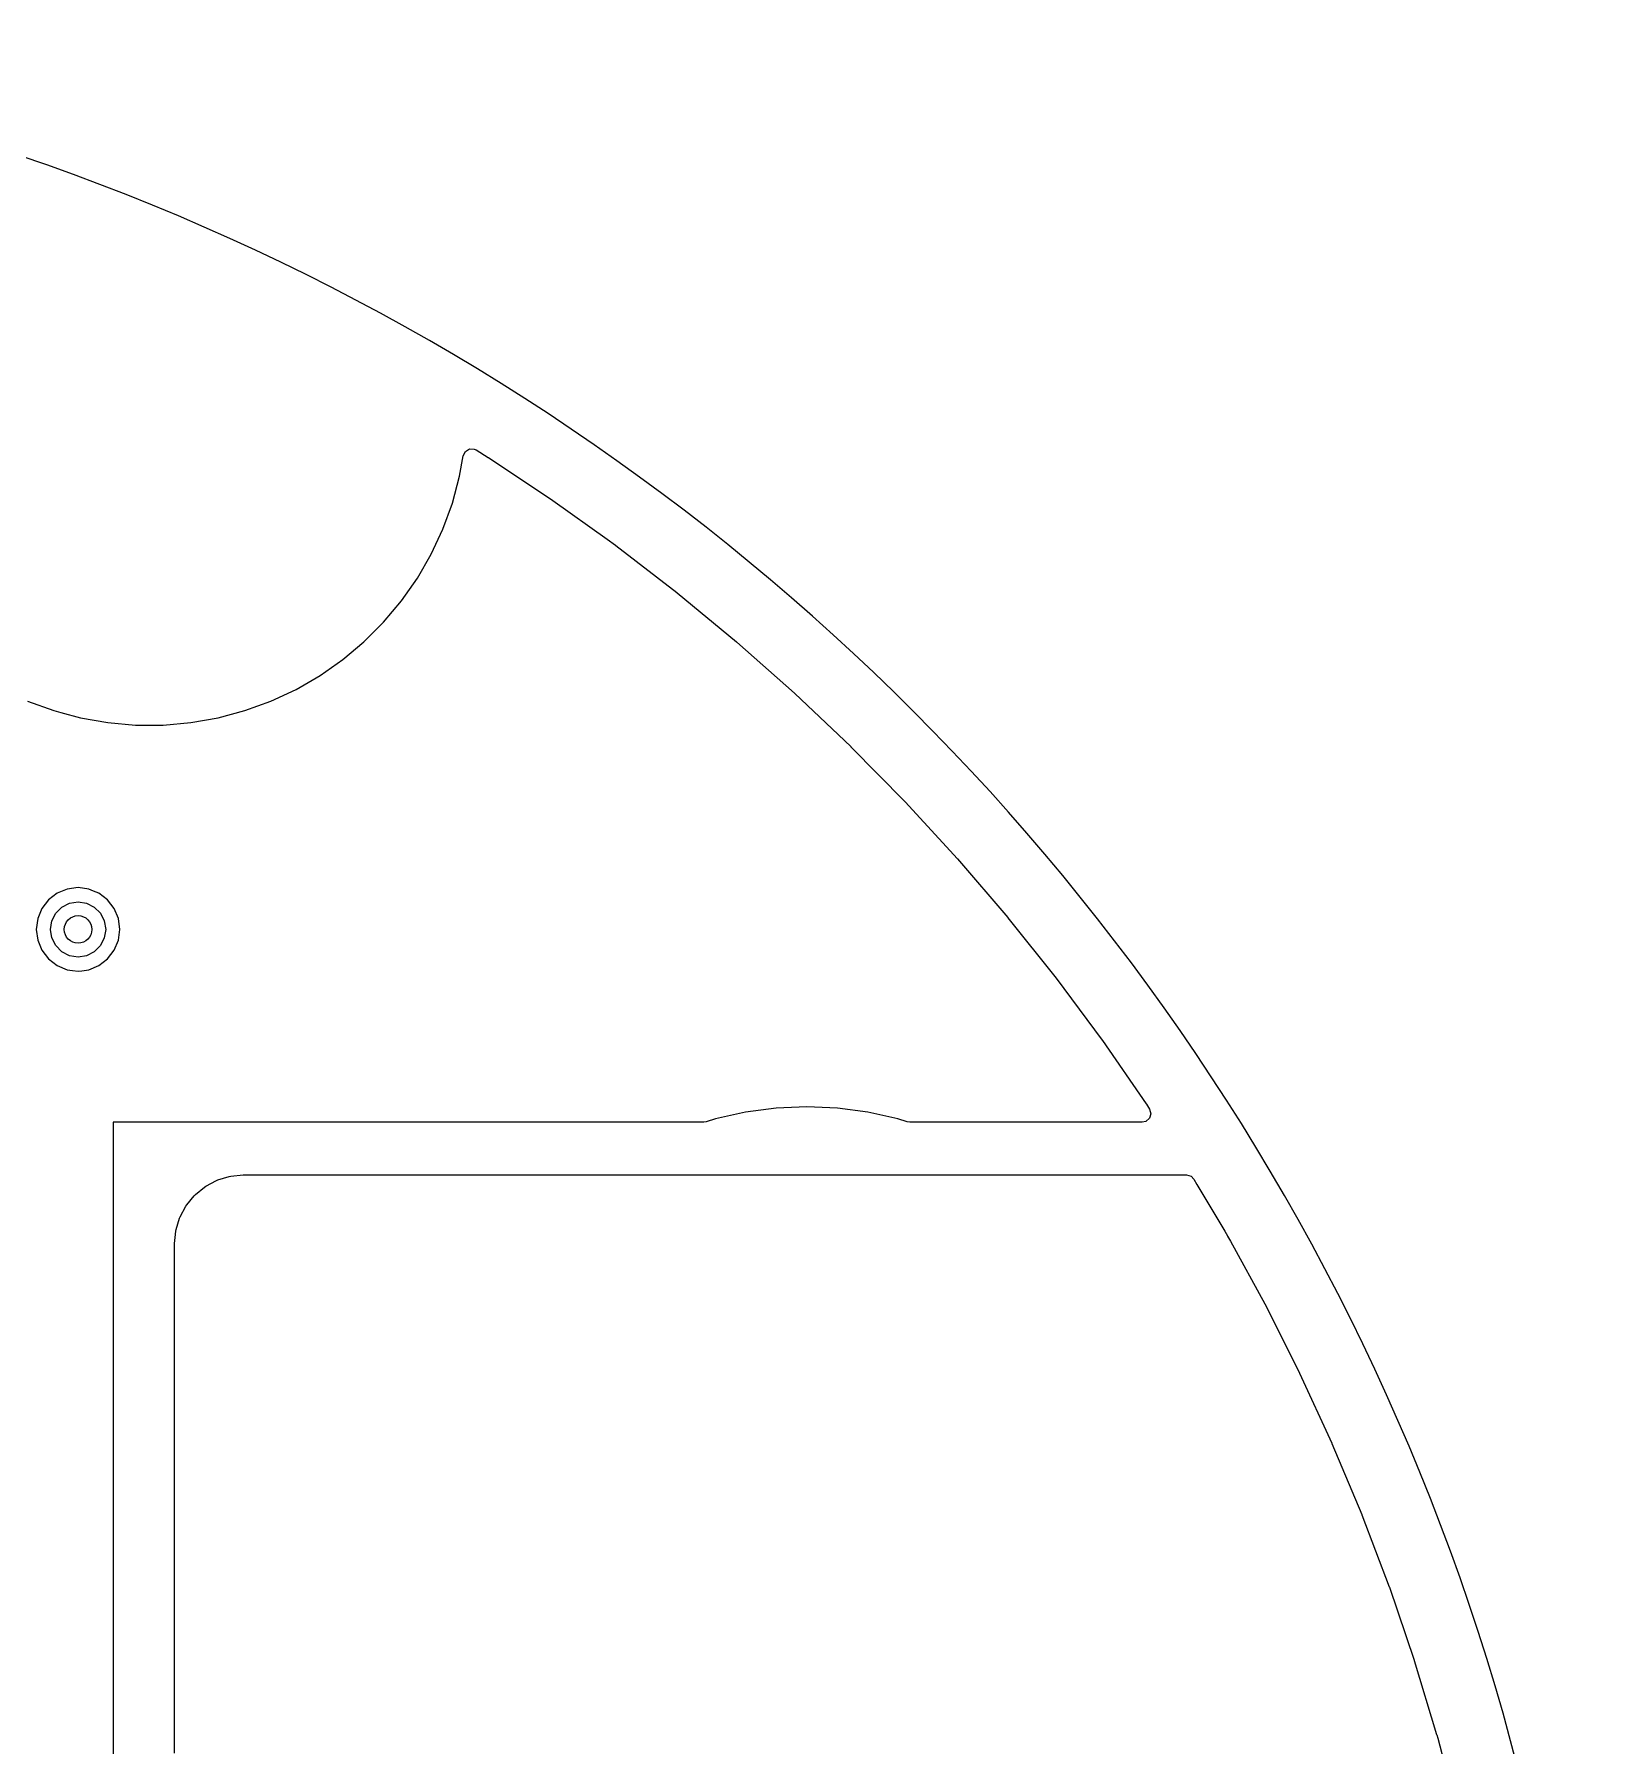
# Model space of a CAD drawing. Extents: x 116 to 183, y -128 to -37.6.
# Drawn here: x 160.4 to 182.95, y -62.37 to -37.57 of the extents above; entities that cross this region are included whole.
import ezdxf

# ---------------------------------------------------------------- set-up
doc = ezdxf.new("R2010")
doc.units = 0
doc.layers.add('BLACK', color=7, linetype='CONTINUOUS')

msp = doc.modelspace()

# ---------------------------------------------------------------- linework, layer by layer
at = {"layer": 'BLACK', "linetype": 'CONTINUOUS'}
for p, q in [((166.615451, -43.682289), (166.646478, -43.619687)), ((166.646478, -43.619687), (166.706425, -43.583796)), ((166.706425, -43.583796), (166.776259, -43.586013)), ((166.776259, -43.586013), (166.802623, -43.598259)), ((166.802623, -43.598259), (166.976305, -43.705311)), ((166.562969, -43.979929), (166.615451, -43.682289)), ((166.976305, -43.705311), (166.979898, -43.707612)), ((166.979898, -43.707612), (167.204209, -43.856792)), ((167.204209, -43.856792), (167.910564, -44.326563)), ((166.458995, -44.367965), (166.562969, -43.979929)), ((166.321597, -44.745462), (166.458995, -44.367965)), ((167.910564, -44.326563), (167.914047, -44.328967)), ((167.914047, -44.328967), (168.70179, -44.893027)), ((166.151821, -45.109548), (166.321597, -44.745462)), ((165.950959, -45.457452), (166.151821, -45.109548)), ((168.70179, -44.893027), (168.82277, -44.979654)), ((168.82277, -44.979654), (168.826207, -44.982206)), ((168.826207, -44.982206), (169.711909, -45.663856)), ((165.720539, -45.786525), (165.950959, -45.457452)), ((165.462316, -46.094264), (165.720539, -45.786525)), ((169.711909, -45.663856), (169.715256, -45.666525)), ((169.715256, -45.666525), (170.576921, -46.378354)), ((165.178254, -46.378326), (165.462316, -46.094264)), ((164.870515, -46.636549), (165.178254, -46.378326)), ((170.576921, -46.378354), (170.580173, -46.381137)), ((170.580173, -46.381137), (171.416716, -47.122251)), ((164.193538, -47.067831), (164.541442, -46.866969)), ((164.541442, -46.866969), (164.870515, -46.636549)), ((163.829452, -47.237607), (164.193538, -47.067831)), ((160.305028, -47.237607), (160.682525, -47.375005)), ((163.451955, -47.375005), (163.829452, -47.237607)), ((171.416716, -47.122251), (171.419871, -47.125144)), ((171.419871, -47.125144), (172.230376, -47.894727)), ((160.682525, -47.375005), (160.682531, -47.375006)), ((160.682531, -47.375006), (160.682535, -47.375008)), ((160.682535, -47.375008), (160.788203, -47.403321)), ((160.788203, -47.403321), (161.070561, -47.478979)), ((161.070561, -47.478979), (161.466182, -47.548738)), ((161.466182, -47.548738), (161.866376, -47.583749)), ((161.866376, -47.583749), (161.866377, -47.58375)), ((161.866377, -47.58375), (161.866378, -47.58375)), ((161.866378, -47.58375), (162.268103, -47.58375)), ((162.268103, -47.583749), (162.668298, -47.548738)), ((162.268103, -47.58375), (162.268103, -47.583749)), ((162.668298, -47.548738), (163.063919, -47.478979)), ((163.063919, -47.478979), (163.451955, -47.375005)), ((172.230376, -47.894727), (172.233429, -47.897728)), ((172.233429, -47.897728), (173.016872, -48.694812)), ((173.016872, -48.694812), (173.019819, -48.697916)), ((173.019819, -48.697916), (173.775272, -49.521555)), ((173.775272, -49.521555), (173.778111, -49.524759)), ((173.778111, -49.524759), (174.504705, -50.374006)), ((160.73316, -50.021463), (160.607718, -50.117718)), ((160.879237, -49.960956), (160.73316, -50.021463)), ((160.879239, -49.960955), (160.879237, -49.960956)), ((161.035999, -49.940318), (160.879239, -49.960955)), ((161.036001, -49.940318), (161.035999, -49.940318)), ((161.19276, -49.960955), (161.036001, -49.940318)), ((161.192762, -49.960956), (161.19276, -49.960955)), ((161.260852, -49.98916), (161.192762, -49.960956)), ((161.338841, -50.021464), (161.260852, -49.98916)), ((161.464282, -50.117718), (161.338841, -50.021464)), ((160.511463, -50.24316), (160.450956, -50.389237)), ((160.607718, -50.117718), (160.511463, -50.24316)), ((160.655577, -50.422393), (160.712393, -50.310886)), ((160.712393, -50.310886), (160.800886, -50.222393)), ((160.800886, -50.222393), (160.912393, -50.165577)), ((160.912393, -50.165577), (161.036, -50.146)), ((161.036, -50.146), (161.159607, -50.165577)), ((161.159607, -50.165577), (161.271114, -50.222393)), ((161.271114, -50.222393), (161.359607, -50.310886)), ((161.359607, -50.310886), (161.416423, -50.422393)), ((161.560536, -50.243159), (161.464282, -50.117718)), ((161.621044, -50.389238), (161.560536, -50.243159)), ((160.450955, -50.389239), (160.430318, -50.545998)), ((160.430318, -50.545998), (160.430318, -50.546001)), ((160.430318, -50.546001), (160.450955, -50.70276)), ((160.450956, -50.389237), (160.450955, -50.389239)), ((160.636, -50.546), (160.655577, -50.422393)), ((160.655577, -50.669607), (160.636, -50.546)), ((161.416423, -50.422393), (161.436, -50.546)), ((161.436, -50.546), (161.416423, -50.669607)), ((161.641682, -50.546), (161.621044, -50.389238)), ((161.621044, -50.702762), (161.641682, -50.546)), ((174.504705, -50.374006), (174.507431, -50.377306)), ((174.507431, -50.377306), (175.204272, -51.251117)), ((160.450955, -50.70276), (160.450956, -50.702762)), ((160.450956, -50.702762), (160.511464, -50.848841)), ((160.712393, -50.781114), (160.655577, -50.669607)), ((160.800886, -50.869607), (160.712393, -50.781114)), ((161.359607, -50.781114), (161.271114, -50.869607)), ((161.416423, -50.669607), (161.359607, -50.781114)), ((161.560536, -50.848841), (161.621044, -50.702762)), ((160.511464, -50.848841), (160.607718, -50.974282)), ((160.607718, -50.974282), (160.733159, -51.070536)), ((160.733159, -51.070536), (160.879238, -51.131044)), ((160.912393, -50.926423), (160.800886, -50.869607)), ((161.036, -50.946), (160.912393, -50.926423)), ((161.159607, -50.926423), (161.036, -50.946)), ((161.271114, -50.869607), (161.159607, -50.926423)), ((161.192762, -51.131044), (161.338841, -51.070536)), ((161.338841, -51.070536), (161.464282, -50.974282)), ((161.464282, -50.974282), (161.560536, -50.848841)), ((160.879238, -51.131044), (160.957619, -51.141363)), ((160.957619, -51.141363), (161.035999, -51.151682)), ((161.035999, -51.151682), (161.036, -51.151682)), ((161.036, -51.151682), (161.036001, -51.151682)), ((161.036001, -51.151682), (161.088254, -51.144802)), ((161.088254, -51.144802), (161.192762, -51.131044)), ((175.204272, -51.251117), (175.206883, -51.25451)), ((175.206883, -51.25451), (175.87314, -52.151841)), ((175.87314, -52.151841), (175.875632, -52.155321)), ((175.875632, -52.155321), (176.510532, -53.075133)), ((170.27087, -53.291853), (170.136372, -53.334261)), ((170.705707, -53.195452), (170.27087, -53.291853)), ((170.705716, -53.195451), (170.705707, -53.195452)), ((171.14728, -53.137317), (170.705716, -53.195451)), ((171.59224, -53.117891), (171.14728, -53.137317)), ((172.037199, -53.137317), (171.59224, -53.117891)), ((172.478763, -53.195451), (172.037199, -53.137317)), ((172.478772, -53.195452), (172.478763, -53.195451)), ((172.913609, -53.291853), (172.478772, -53.195452)), ((173.048108, -53.334261), (172.913609, -53.291853)), ((176.557797, -53.283203), (176.504922, -53.328875)), ((176.510532, -53.075133), (176.512902, -53.078697)), ((176.512902, -53.078697), (176.558007, -53.149124)), ((176.577587, -53.216194), (176.557797, -53.283203)), ((176.558007, -53.149124), (176.577587, -53.216194)), ((170.099084, -53.34), (161.544, -53.34)), ((161.544, -53.34), (161.544, -54.34)), ((170.136372, -53.334261), (170.099084, -53.34)), ((173.085396, -53.34), (173.048108, -53.334261)), ((176.453587, -53.34), (173.085396, -53.34)), ((176.504922, -53.328875), (176.453587, -53.34)), ((162.735328, -54.387149), (162.867995, -54.278272)), ((162.867995, -54.278272), (162.888195, -54.264775)), ((162.888195, -54.264775), (163.039549, -54.183875)), ((163.039549, -54.183875), (163.061994, -54.174577)), ((163.061994, -54.174577), (163.226232, -54.124757)), ((163.226232, -54.124757), (163.250056, -54.120018)), ((163.250056, -54.120018), (163.426939, -54.102597)), ((163.426939, -54.102597), (163.439093, -54.102)), ((163.439093, -54.102), (177.093801, -54.102)), ((177.093801, -54.102), (177.16084, -54.121685)), ((177.16084, -54.121685), (177.200468, -54.162768)), ((177.200468, -54.162768), (177.246026, -54.239621)), ((177.246026, -54.239621), (177.648793, -54.919056)), ((161.544, -54.34), (161.544, -54.340003)), ((161.544, -54.340003), (161.544, -65.033907)), ((162.514875, -54.708549), (162.595775, -54.557195)), ((162.595775, -54.557195), (162.609272, -54.536995)), ((162.609272, -54.536995), (162.718149, -54.404328)), ((162.718149, -54.404328), (162.735328, -54.387149)), ((162.455757, -54.895232), (162.505577, -54.730994)), ((162.505577, -54.730994), (162.514875, -54.708549)), ((162.433597, -55.095938), (162.442014, -55.010479)), ((162.442014, -55.010479), (162.451018, -54.919056)), ((162.451018, -54.919056), (162.455757, -54.895232)), ((177.648793, -54.919056), (177.687839, -54.984922)), ((177.687839, -54.984922), (177.689949, -54.988626)), ((177.689949, -54.988626), (177.730748, -55.063205)), ((162.433, -55.108092), (162.433597, -55.095938)), ((162.433, -62.484), (162.433, -55.108092)), ((177.730748, -55.063205), (178.226354, -55.96915)), ((178.226354, -55.96915), (178.228343, -55.97294)), ((178.228343, -55.97294), (178.730583, -56.971388)), ((178.730583, -56.971388), (178.73244, -56.975245)), ((178.73244, -56.975245), (179.199907, -57.990413)), ((179.199907, -57.990413), (179.20163, -57.994331)), ((179.20163, -57.994331), (179.633786, -59.025046)), ((179.633786, -59.025046), (179.635373, -59.029022)), ((179.635373, -59.029022), (180.031692, -60.074028)), ((180.031692, -60.074028), (180.033141, -60.078056)), ((180.033141, -60.078056), (180.393167, -61.136159)), ((180.393167, -61.136159), (180.394475, -61.140235)), ((180.394475, -61.140235), (180.717743, -62.210058)), ((180.717743, -62.210058), (180.718909, -62.214171)), ((180.718909, -62.214171), (180.732629, -62.265968)), ((180.732629, -62.265968), (181.00508, -63.294597))]:
    msp.add_line(p, q, dxfattribs=at)
at = {"layer": 'BLACK'}
msp.add_circle((161.036, -50.546), 0.2, dxfattribs=at)
msp.add_arc((149.450502, -71.074296), 33.5, 0, 180, dxfattribs=at)

doc.saveas('drawing.dxf')
